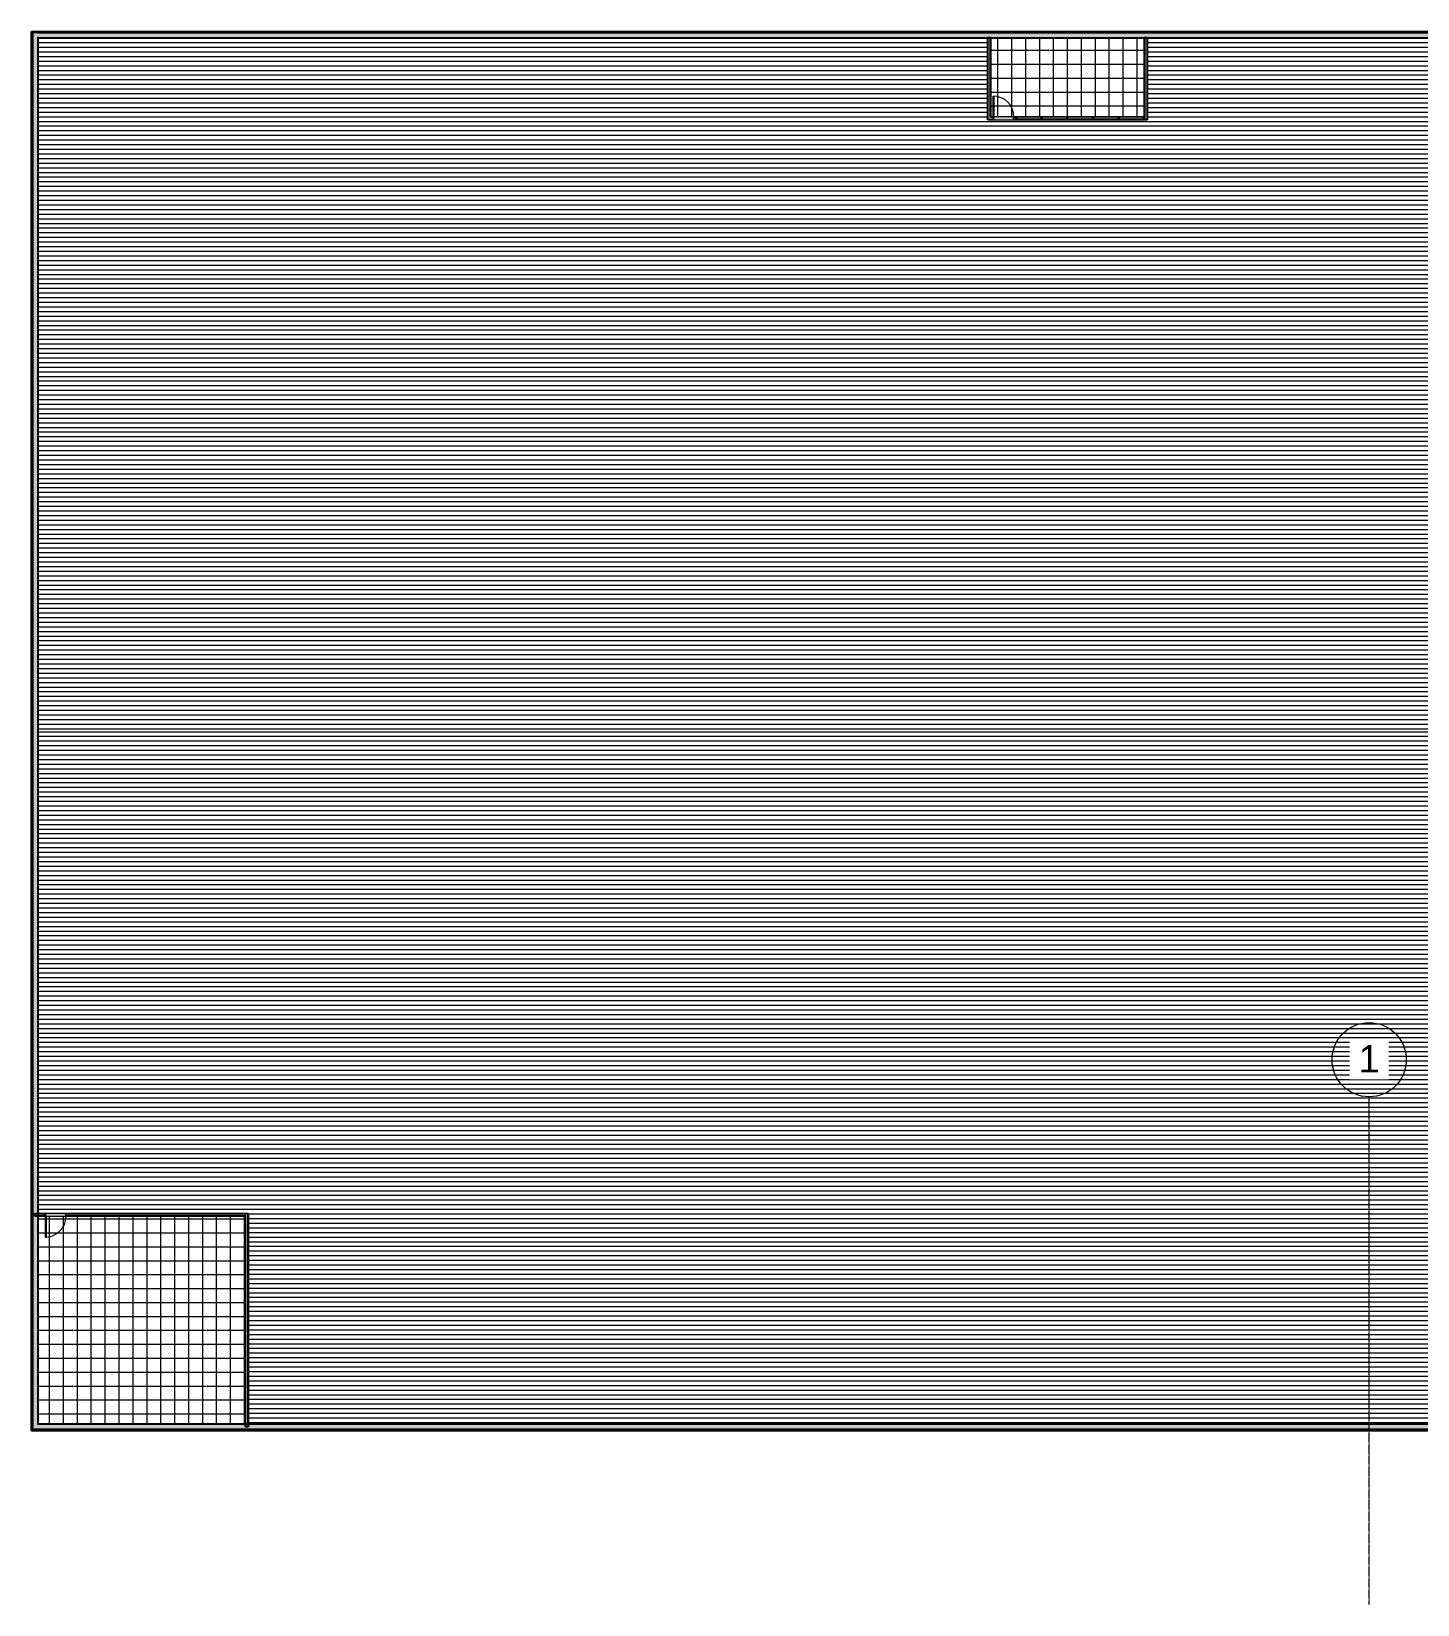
# Model space of a CAD drawing. Header units: inches. Extents: x -2114 to 4522, y -999 to 1712.
# Drawn here: x -2114 to 276, y -999 to 1712 of the extents above; entities that cross this region are included whole.
import ezdxf

# ---------------------------------------------------------------- set-up
doc = ezdxf.new("R2010")
doc.units = ezdxf.units.IN
doc.header["$MEASUREMENT"] = 0
doc.linetypes.add('Grid Line 1_2_', pattern=[0.875, 0.5, -0.125, 0.125, -0.125])
for name, color, linetype, lineweight in [('A-CLNG-PATT', 13, 'Continuous', 9), ('A-DOOR', 31, 'Continuous', 9), ('A-DOOR-GLAZ', 31, 'Continuous', 15), ('A-GLAZ-CURT', 52, 'Continuous', 9), ('A-GLAZ-CWMG', 51, 'Continuous', 9), ('A-ROOF', 132, 'Continuous', 9), ('A-ROOF-PATT', 132, 'Continuous', 9), ('A-WALL', 113, 'Continuous', 9), ('A-WALL-PATT', 111, 'Continuous', 25), ('I-WALL', 2, 'Continuous', 9), ('L-SITE-WALL', 31, 'Continuous', 9), ('S-GRID', 1, 'Continuous', 9), ('S-GRID-IDEN', 1, 'Continuous', 9)]:
    doc.layers.add(name, color=color, linetype=linetype, lineweight=lineweight)
doc.styles.add('Arial', font='arial.ttf', dxfattribs={"height": 47.209581})
pattern_1 = [(161.57, (1.28, 1.28), (-10.2404037, -0.0005683), [0, -72.858, 8.09, 0]), (18.43, (-1.28, 1.28), (-10.2404037, 0.0005683), [0, -72.858, 8.09, 0]), (108.43, (1.28, 1.28), (5.118465, -25.601926), [24.282, -56.666]), (71.57, (-1.28, 1.28), (5.118465, 25.601926), [24.282, -56.666])]
pattern_2 = [(0, (0, 0), (0, 30.216), []), (90, (0, 0), (-30.216, 2e-15), [])]
pattern_3 = [(0, (0, 0), (81.92, 20.48), [3.379, -58.061, 3.379, -58.061, -327.68]), (0, (0, 0), (81.92, 20.48), [-122.88, 3.379, -119.501, 3.379, -58.061, -143.36]), (0, (0, 0), (81.92, 20.48), [-307.2, 3.379, -37.581, 3.379, -99.021]), (120, (30.72, 10.24), (-58.6962, 60.7048), [3.379, -58.061, 3.379, -58.061, -327.68]), (120, (30.72, 10.24), (-58.6962, 60.7048), [-122.88, 3.379, -119.501, 3.379, -58.061, -143.36]), (120, (30.72, 10.24), (-58.6962, 60.7048), [-307.2, 3.379, -37.581, 3.379, -99.021]), (240, (40.96, 51.2), (-23.2238, -81.1848), [3.379, -58.061, 3.379, -58.061, -327.68]), (240, (40.96, 51.2), (-23.2238, -81.1848), [-122.88, 3.379, -119.501, 3.379, -58.061, -143.36]), (240, (40.96, 51.2), (-23.2238, -81.1848), [-307.2, 3.379, -37.581, 3.379, -99.021])]

# ---------------------------------------------------------------- blocks, each defined once
blk = doc.blocks.new('Grid - Grid Head - Circle-50561-REFLECTED CEILING PLAN - WAREHOUSE')
at = {"layer": 'S-GRID-IDEN', "color": 7}
blk.add_circle((0, 0), 0.25, dxfattribs=at)
blk = doc.blocks.new('Open Source Metal Building_Exterior_rvt-1-REFLECTED CEILING PLAN - WAREHOUSE')
at = {"layer": 'A-ROOF-PATT'}
h = blk.add_hatch(dxfattribs=at)
h.set_pattern_fill('FP_19', style=0, pattern_type=2)
h.set_pattern_definition([(0, (-24239.079, 22243.225), (0, -7.993), [])])
h.paths.add_polyline_path([(-2102.4, 505.1), (4510.7, 505.1), (4510.7, 1701), (2044.8, 1701), (2044.8, 837), (360.1, 837), (360.1, 1701), (-190.1, 1701), (-190.1, 1560.2), (-464.9, 1560.2), (-464.9, 1701), (-2102.4, 1701), (-2102.4, 803.7)], flags=0)
h.paths.add_polyline_path([(685.9, 841.8), (2040.1, 841.8), (2040.1, 1701), (364.8, 1701), (364.8, 841.8)], flags=0)
h = blk.add_hatch(dxfattribs=at)
h.set_pattern_fill('FP_18', style=0, pattern_type=2)
h.set_pattern_definition([(180, (-24239.079, 22238.23), (1e-15, 7.993), [])])
h.paths.add_polyline_path([(-2112.1, -700.6), (367.9, -700.6), (367.9, -699), (-2113.6, -699), (-2113.6, -700.6), (-2113.2, -700.6)], flags=0)
h.paths.add_polyline_path([(889, -700.6), (891.6, -700.6), (891.6, -699), (641.7, -699), (641.7, -700.6), (862.3, -700.6)], flags=0)
h.paths.add_polyline_path([(4511.4, -700.6), (4521.9, -700.6), (4521.9, -699), (2044.8, -699), (2044.8, -700.6), (2852.2, -700.6)], flags=0)
h.paths.add_polyline_path([(634.2, -700.6), (634.2, -699), (627.6, -699), (627.6, -700.6)], flags=0)
h.paths.add_polyline_path([(622.8, -700.6), (622.8, -699), (387.2, -699), (387.2, -700.6), (618.3, -700.6)], flags=0)
h.paths.add_polyline_path([(379.7, -700.6), (379.7, -699), (379.2, -699), (379.2, -700.6)], flags=0)
h.paths.add_polyline_path([(1945.2, -699.6), (1945.2, -699), (1944.6, -699), (1944.6, -699.6)], flags=0)
h.paths.add_polyline_path([(1769, -687.7), (1800.6, -687.7), (1800.8, -687.2), (1800.8, -679.7), (1800.6, -679.2), (1800.1, -679), (1795.9, -679), (1795.9, -678.5), (1805.9, -678.5), (1805.9, -679), (1801.8, -679), (1801.3, -679.2), (1801.1, -679.7), (1801.1, -687.2), (1801.3, -687.7), (2028.9, -687.7), (2029.1, -687.2), (2029.1, -679.7), (2028.9, -679.2), (2028.5, -679), (2024.3, -679), (2024.3, -678.5), (2034.3, -678.5), (2034.3, -679), (2030.2, -679), (2029.7, -679.2), (2029.5, -679.7), (2029.5, -687.2), (2029.7, -687.7), (4510.7, -687.7), (4510.7, 505.1), (-2102.4, 505.1), (-2102.4, -325.3), (-1740, -325.3), (-1740, -687.7), (383.1, -687.7), (383.3, -687.2), (383.3, -679.7), (383.1, -679.2), (382.6, -679), (378.4, -679), (378.4, -678.5), (388.4, -678.5), (388.4, -679), (384.3, -679), (383.8, -679.2), (383.6, -679.7), (383.6, -687.2), (383.8, -687.7), (637.5, -687.7), (637.7, -687.2), (637.7, -679.7), (637.5, -679.2), (637.1, -679), (632.9, -679), (632.9, -678.5), (642.9, -678.5), (642.9, -679), (638.8, -679), (638.3, -679.2), (638.1, -679.7), (638.1, -687.2), (638.3, -687.7), (760.6, -687.7), (760.6, -200.8), (1118.4, -200.8), (1118.4, -448.8), (1039.4, -448.8), (1039.4, -571.6), (1118.4, -571.6), (1118.4, -678.5), (1127.4, -678.5), (1127.4, -679), (1123.2, -679), (1122.7, -679.2), (1122.5, -679.7), (1122.5, -687.2), (1122.8, -687.7), (1349, -687.7), (1349.2, -687.2), (1349.2, -679.7), (1349, -679.2), (1348.5, -679), (1344.4, -679), (1344.4, -678.5), (1354.4, -678.5), (1354.4, -679), (1350.2, -679), (1349.7, -679.2), (1349.5, -679.7), (1349.5, -687.2), (1349.8, -687.7), (1592, -687.7), (1592.2, -687.2), (1592.2, -679.7), (1592, -679.2), (1591.5, -679), (1587.4, -679), (1587.4, -678.5), (1597.4, -678.5), (1597.4, -679), (1593.2, -679), (1592.7, -679.2), (1592.5, -679.7), (1592.5, -687.2), (1592.8, -687.7), (1644.4, -687.7)], flags=0)
h.paths.add_polyline_path([(765.4, -687.7), (895, -687.7), (895.2, -687.2), (895.2, -679.7), (895, -679.2), (894.5, -679), (890.4, -679), (890.4, -678.5), (900.4, -678.5), (900.4, -679), (896.3, -679), (895.8, -679.2), (895.6, -679.7), (895.6, -687.2), (895.8, -687.7), (1113.6, -687.7), (1113.6, -675.6), (765.4, -675.6)], flags=0)
h.paths.add_polyline_path([(1118.4, -687.7), (1122, -687.7), (1122.2, -687.2), (1122.2, -679.7), (1122, -679.2), (1121.5, -679), (1118.4, -679), (1118.4, -687.7)], flags=0)
at = {"layer": 'A-WALL-PATT', "lineweight": 9}
h = blk.add_hatch(dxfattribs=at)
h.set_pattern_fill('FP_15', style=0, pattern_type=2)
h.set_pattern_definition(pattern_2)
h.paths.add_polyline_path([(-2111.1, -697.5), (-2111.1, 1710.8), (-2112.1, 1710.8), (-2112.1, -697.5)], flags=0)
h = blk.add_hatch(dxfattribs=at)
h.set_pattern_fill('FP_15', style=0, pattern_type=2)
h.set_pattern_definition(pattern_2)
h.paths.add_polyline_path([(-2103.1, 1709.8), (4519.4, 1709.8), (4519.4, 1710.8), (-2111.1, 1710.8), (-2111.1, 1709.8)], flags=0)
h = blk.add_hatch(dxfattribs=at)
h.set_pattern_fill('FP_14', color=253, style=0, pattern_type=2)
h.set_pattern_definition(pattern_1)
h.paths.add_polyline_path([(-2103.1, -696.5), (-2103.1, 1709.8), (-2111.1, 1709.8), (-2111.1, -696.5)], flags=0)
h = blk.add_hatch(dxfattribs=at)
h.set_pattern_fill('FP_14', color=253, style=0, pattern_type=2)
h.set_pattern_definition(pattern_1)
h.paths.add_polyline_path([(-2103.1, 1701.8), (4511.4, 1701.8), (4511.4, 1709.8), (-2103.1, 1709.8)], flags=0)
h = blk.add_hatch(dxfattribs=at)
h.set_pattern_fill('FP_15', style=0, pattern_type=2)
h.set_pattern_definition(pattern_2)
h.paths.add_polyline_path([(889, -697.5), (1138.4, -697.5), (1138.4, -696.5), (421.6, -696.5), (421.6, -697.5), (821.3, -697.5)], flags=0)
h.paths.add_polyline_path([(4520.4, -697.5), (4520.4, -696.5), (2042.3, -696.5), (2042.3, -697.5), (2852.2, -697.5)], flags=0)
h.paths.add_polyline_path([(-2111.1, -697.5), (370.4, -697.5), (370.4, -696.5), (-2111.1, -696.5)], flags=0)
h.paths.add_polyline_path([(2034.3, -697.5), (2034.3, -696.5), (1644.4, -696.5), (1644.4, -697.5), (2033.6, -697.5)], flags=0)
h.paths.add_polyline_path([(1608.4, -697.5), (1608.4, -696.5), (1540.9, -696.5), (1540.9, -697.5)], flags=0)
h.paths.add_polyline_path([(1234.9, -697.5), (1234.9, -696.5), (1174.4, -696.5), (1174.4, -697.5), (1227.5, -697.5)], flags=0)
h.paths.add_polyline_path([(378.4, -697.5), (385.6, -697.5), (385.6, -696.5), (378.4, -696.5)], flags=0)
h = blk.add_hatch(dxfattribs=at)
h.set_pattern_fill('FP_14', color=253, style=0, pattern_type=2)
h.set_pattern_definition(pattern_1)
h.paths.add_polyline_path([(4519.4, -696.5), (4519.4, -688.5), (1644.4, -688.5), (1644.4, -696.5), (2852.2, -696.5)], flags=0)
h.paths.add_polyline_path([(-2103.1, -696.5), (385.6, -696.5), (385.6, -688.5), (-2103.1, -688.5)], flags=0)
h.paths.add_polyline_path([(1608.4, -696.5), (1608.4, -688.5), (1540.9, -688.5), (1540.9, -696.5)], flags=0)
h.paths.add_polyline_path([(421.6, -696.5), (1138.4, -696.5), (1138.4, -688.5), (421.6, -688.5)], flags=0)
h.paths.add_polyline_path([(1234.9, -696.5), (1234.9, -688.5), (1174.4, -688.5), (1174.4, -696.5), (1227.5, -696.5)], flags=0)
at = {"layer": 'L-SITE-WALL'}
for color, points in [(253, [(-2112.1, -699), (-2112.1, 1712.3), (-2113.6, 1712.3), (-2113.6, -699)]), (256, [(-2102.4, 1701), (4510.7, 1701), (4510.7, 1701.8), (-2102.4, 1701.8)])]:
    blk.add_hatch(color=color, dxfattribs=at).paths.add_polyline_path(points, flags=0)
at = {"layer": 'L-SITE-WALL', "lineweight": 5}
for color, points in [(9, [(-2112.1, 1710.8), (4520.4, 1710.8), (4520.4, 1712.3), (-2112.1, 1712.3)]), (21, [(-2102.4, -688.5), (-2102.4, 1701.8), (-2103.1, 1701.8), (-2103.1, -688.5)])]:
    blk.add_hatch(color=color, dxfattribs=at).paths.add_polyline_path(points, flags=0)
at = {"layer": 'L-SITE-WALL'}
h = blk.add_hatch(color=253, dxfattribs=at)
h.paths.add_polyline_path([(4521.9, -699), (4521.9, -697.5), (2043.3, -697.5), (2043.3, -699), (2852.2, -699)], flags=0)
h.paths.add_polyline_path([(889, -699), (1138.4, -699), (1138.4, -697.5), (421.6, -697.5), (421.6, -699), (821.3, -699)], flags=0)
h.paths.add_polyline_path([(-2112.1, -699), (369.4, -699), (369.4, -697.5), (-2112.1, -697.5)], flags=0)
h.paths.add_polyline_path([(2033.6, -699), (2033.6, -697.5), (1644.4, -697.5), (1644.4, -699), (1972.1, -699)], flags=0)
h.paths.add_polyline_path([(379.2, -699), (385.6, -699), (385.6, -697.5), (379.2, -697.5)], flags=0)
h.paths.add_polyline_path([(1540.9, -699), (1608.4, -699), (1608.4, -697.5), (1540.9, -697.5)], flags=0)
h.paths.add_polyline_path([(1234.9, -699), (1234.9, -697.5), (1174.4, -697.5), (1174.4, -699), (1227.5, -699)], flags=0)
at = {"layer": 'L-SITE-WALL', "lineweight": 5}
h = blk.add_hatch(color=21, dxfattribs=at)
h.paths.add_polyline_path([(922.9, -688.5), (1138.4, -688.5), (1138.4, -687.7), (421.6, -687.7), (421.6, -688.5), (889, -688.5)], flags=0)
h.paths.add_polyline_path([(4511.4, -688.5), (4511.4, -687.7), (1644.4, -687.7), (1644.4, -688.5), (2852.2, -688.5)], flags=0)
h.paths.add_polyline_path([(-2102.4, -688.5), (385.6, -688.5), (385.6, -687.7), (-2102.4, -687.7)], flags=0)
h.paths.add_polyline_path([(1608.4, -688.5), (1608.4, -687.7), (1540.9, -687.7), (1540.9, -688.5)], flags=0)
h.paths.add_polyline_path([(1234.9, -688.5), (1234.9, -687.7), (1174.4, -687.7), (1174.4, -688.5), (1227.5, -688.5)], flags=0)
at = {"layer": 'A-ROOF', "color": 7}
for p, q in [((-2102.4, 505.1), (4510.7, 505.1)), ((-2113.6, -700.6), (-2113.6, -699)), ((367.9, -700.6), (-2113.6, -700.6))]:
    blk.add_line(p, q, dxfattribs=at)
at = {"layer": 'A-WALL', "color": 7}
for p, q in [((-2112.1, 1710.8), (-2112.1, -697.5)), ((-2111.1, 1710.8), (-2112.1, 1710.8)), ((-2102.4, 1710.8), (-2111.1, 1710.8)), ((-2111.1, 1709.8), (-2111.1, -696.5)), ((-2103.1, 1709.8), (-2111.1, 1709.8)), ((-2102.4, 1709.8), (-2103.1, 1709.8)), ((-2102.4, 1710.8), (4510.7, 1710.8)), ((-2102.4, 1709.8), (4510.7, 1709.8)), ((-2103.1, 1701.8), (-2103.1, -688.5)), ((-2102.4, 1701.8), (-2103.1, 1701.8)), ((-2102.4, 1701.8), (4510.7, 1701.8)), ((-2112.1, -697.5), (-2111.1, -697.5)), ((-2111.1, -696.5), (-2103.1, -696.5)), ((-2111.1, -697.5), (-2102.4, -697.5)), ((-2103.1, -688.5), (-2102.4, -688.5)), ((-2103.1, -696.5), (-2102.4, -696.5)), ((-2102.4, -688.5), (385.6, -688.5)), ((-2102.4, -696.5), (370.4, -696.5)), ((-2102.4, -697.5), (369.4, -697.5))]:
    blk.add_line(p, q, dxfattribs=at)
at = {"layer": 'L-SITE-WALL', "color": 250, "lineweight": 25}
for p, q in [((-2113.6, -699), (-2113.6, 1712.3)), ((-2113.6, 1712.3), (-2112.1, 1712.3)), ((-2112.1, 1712.3), (-2102.4, 1712.3)), ((-2102.4, 1712.3), (4510.7, 1712.3)), ((-2102.4, 1701), (-2102.4, -687.7)), ((4510.7, 1701), (-2102.4, 1701)), ((-2112.1, -699), (-2113.6, -699)), ((-2102.4, -699), (-2112.1, -699)), ((-2102.4, -687.7), (385.6, -687.7)), ((367.9, -699), (-2102.4, -699))]:
    blk.add_line(p, q, dxfattribs=at)
at = {"layer": 'S-GRID', "linetype": 'Grid Line 1_2_'}
blk.add_line((192.4, -999.5), (192.4, -124.3), dxfattribs=at)
at = {"layer": 'S-GRID-IDEN', "insert": (192.4, -35.1), "char_height": 47.2, "width": 43.776, "attachment_point": 2, "line_spacing_factor": 0.938532, "style": 'Arial', "bg_fill": 3, "box_fill_scale": 1.25, "bg_fill_color": 0, "bg_fill_transparency": 0}
blk.add_mtext('1', dxfattribs=at)
at = {"color": 10, "lineweight": 5, "xscale": 255.9999999999999, "yscale": 255.9999999999999, "zscale": 255.9999999999999}
blk.add_blockref('Grid - Grid Head - Circle-50561-REFLECTED CEILING PLAN - WAREHOUSE', (192.4, -60.3), dxfattribs=at)
blk = doc.blocks.new('Single-Glass 1 - 36_ x 84_-564710-REFLECTED CEILING PLAN - WAREHOUSE')
at = {"layer": 'A-DOOR', "lineweight": 13}
for p, q in [((16, 34.375), (16, 38.375)), ((18, 38.375), (16, 38.375)), ((16, 34.375), (18, 34.375)), ((18, 34.375), (18, 38.375)), ((16, 6.375), (18, 6.375)), ((16, 2.375), (16, 6.375)), ((18, 2.375), (16, 2.375)), ((18, 2.375), (18, 6.375))]:
    blk.add_line(p, q, dxfattribs=at)
at = {"layer": 'A-DOOR'}
for p, q in [((16, 6.375), (16, 34.375)), ((18, 6.375), (18, 34.375))]:
    blk.add_line(p, q, dxfattribs=at)
blk.add_arc((18, 2.375), 36, 90, 180, dxfattribs=at)
at = {"layer": 'A-DOOR-GLAZ'}
blk.add_line((17, 34.375), (17, 6.375), dxfattribs=at)
blk = doc.blocks.new('System Panel - Glazed-705888-REFLECTED CEILING PLAN - WAREHOUSE')
at = {"layer": 'A-GLAZ-CURT'}
blk.add_hatch(color=256, dxfattribs=at).paths.add_polyline_path([(-21.075, 1.75), (-21.075, 0.75), (21.075, 0.75), (21.075, 1.75)], flags=0)
for p, q in [((-21.075, 0.75), (-21.075, 1.75)), ((-21.075, 1.75), (21.075, 1.75)), ((21.075, 0.75), (-21.075, 0.75)), ((21.075, 1.75), (21.075, 0.75))]:
    blk.add_line(p, q, dxfattribs=at)
blk = doc.blocks.new('Rectangular Mullion - 2_5_ x 5_ rectangular-705889-REFLECTED CEILING PLAN - WAREHOUSE')
at = {"layer": 'A-GLAZ-CWMG'}
blk.add_hatch(color=256, dxfattribs=at).paths.add_polyline_path([(-1.5, -2), (-1.5, 2), (0, 2), (0, -2)], flags=0)
at = {"layer": 'A-GLAZ-CWMG', "lineweight": 13}
for p, q in [((0, 2), (-1.5, 2)), ((-1.5, 2), (-1.5, -2)), ((0, -2), (0, 2)), ((-1.5, -2), (0, -2))]:
    blk.add_line(p, q, dxfattribs=at)
blk = doc.blocks.new('System Panel - Glazed-705890-REFLECTED CEILING PLAN - WAREHOUSE')
at = {"layer": 'A-GLAZ-CURT'}
blk.add_hatch(color=256, dxfattribs=at).paths.add_polyline_path([(-21.45, 1.75), (-21.45, 0.75), (21.45, 0.75), (21.45, 1.75)], flags=0)
for p, q in [((-21.45, 0.75), (-21.45, 1.75)), ((-21.45, 1.75), (21.45, 1.75)), ((21.45, 0.75), (-21.45, 0.75)), ((21.45, 1.75), (21.45, 0.75))]:
    blk.add_line(p, q, dxfattribs=at)
blk = doc.blocks.new('Rectangular Mullion - 2_5_ x 5_ rectangular-705885-REFLECTED CEILING PLAN - WAREHOUSE')
at = {"layer": 'A-GLAZ-CWMG'}
blk.add_hatch(color=256, dxfattribs=at).paths.add_polyline_path([(-0.7, -2), (-0.7, 2), (0.7, 2), (0.7, -2)], flags=0)
at = {"layer": 'A-GLAZ-CWMG', "lineweight": 13}
for p, q in [((0.7, 2), (-0.7, 2)), ((-0.7, 2), (-0.7, -2)), ((0.7, -2), (0.7, 2)), ((-0.7, -2), (0.7, -2))]:
    blk.add_line(p, q, dxfattribs=at)
blk = doc.blocks.new('Single-Glass 1 - 36_ x 84_-564716-REFLECTED CEILING PLAN - WAREHOUSE')
at = {"layer": 'A-DOOR', "lineweight": 13}
for p, q in [((16, -2.375), (16, -6.375)), ((18, -2.375), (16, -2.375)), ((16, -6.375), (18, -6.375)), ((18, -2.375), (18, -6.375)), ((16, -34.375), (16, -38.375)), ((16, -34.375), (18, -34.375)), ((18, -38.375), (16, -38.375)), ((18, -34.375), (18, -38.375))]:
    blk.add_line(p, q, dxfattribs=at)
at = {"layer": 'A-DOOR'}
for p, q in [((16, -6.375), (16, -34.375)), ((18, -6.375), (18, -34.375))]:
    blk.add_line(p, q, dxfattribs=at)
blk.add_arc((18, -2.375), 36, 180, 270, dxfattribs=at)
at = {"layer": 'A-DOOR-GLAZ'}
blk.add_line((17, -34.375), (17, -6.375), dxfattribs=at)
blk = doc.blocks.new('Rectangular Mullion - 2_5_ x 5_ rectangular-705891-REFLECTED CEILING PLAN - WAREHOUSE')
at = {"layer": 'A-GLAZ-CWMG'}
blk.add_hatch(color=256, dxfattribs=at).paths.add_polyline_path([(0, -2), (0, 2), (-1.5, 2), (-1.5, -2)], flags=0)
at = {"layer": 'A-GLAZ-CWMG', "lineweight": 13}
for p, q in [((-1.5, 2), (0, 2)), ((-1.5, -2), (-1.5, 2)), ((0, 2), (0, -2)), ((0, -2), (-1.5, -2))]:
    blk.add_line(p, q, dxfattribs=at)
blk = doc.blocks.new('Rectangular Mullion - 2_5_ x 5_ rectangular-705886-REFLECTED CEILING PLAN - WAREHOUSE')
at = {"layer": 'A-GLAZ-CWMG'}
h = blk.add_hatch(color=256, dxfattribs=at)
h.paths.add_polyline_path([(-371.7, 1560.5), (-328.8, 1560.5), (-328.8, 1560.8), (-371.7, 1560.8)], flags=0)
h.paths.add_polyline_path([(-328.8, 1561.8), (-328.8, 1564.5), (-371.7, 1564.5), (-371.7, 1561.8)], flags=0)
for p, q in [((-328.8, 1564.5), (-371.7, 1564.5)), ((-328.8, 1560.5), (-371.7, 1560.5))]:
    blk.add_line(p, q, dxfattribs=at)
blk = doc.blocks.new('Rectangular Mullion - 2_5_ x 5_ rectangular-705887-REFLECTED CEILING PLAN - WAREHOUSE')
at = {"layer": 'A-GLAZ-CWMG'}
h = blk.add_hatch(color=256, dxfattribs=at)
h.paths.add_polyline_path([(-238.5, 1560.5), (-196.4, 1560.5), (-196.4, 1560.8), (-238.5, 1560.8)], flags=0)
h.paths.add_polyline_path([(-196.4, 1561.8), (-196.4, 1564.5), (-238.5, 1564.5), (-238.5, 1561.8)], flags=0)
for p, q in [((-196.4, 1564.5), (-238.5, 1564.5)), ((-196.4, 1560.5), (-238.5, 1560.5))]:
    blk.add_line(p, q, dxfattribs=at)

msp = doc.modelspace()

# ---------------------------------------------------------------- hatches: boundary and pattern name
at = {"layer": 'A-CLNG-PATT'}
h = msp.add_hatch(dxfattribs=at)
h.set_pattern_fill('FP_13', color=256, style=0, pattern_type=2)
h.set_pattern_definition([(0, (-327.523, 1631.852), (0, -24), []), (270, (-327.523, 1631.852), (-24, -1e-15), [])])
h.paths.add_polyline_path([(-460.1, 1564.9), (-194.9, 1564.9), (-194.9, 1701), (-460.1, 1701)], flags=0)
h = msp.add_hatch(dxfattribs=at)
h.set_pattern_fill('FP_12', color=256, style=0, pattern_type=2)
h.set_pattern_definition([(270, (-1938.436, -502.773), (-24, -1e-15), []), (180, (-1938.436, -502.773), (3e-15, 24), [])])
h.paths.add_polyline_path([(-2102.4, -687.7), (-1744.7, -687.7), (-1744.7, -330.1), (-2102.4, -330.1)], flags=0)
at = {"layer": 'A-WALL-PATT', "lineweight": 9}
h = msp.add_hatch(dxfattribs=at)
h.set_pattern_fill('FP_1', color=256, style=0, pattern_type=2)
h.set_pattern_definition(pattern_3)
h.paths.add_polyline_path([(-1740.6, -326), (-1740.6, -325.3), (-2054, -325.3), (-2054, -326), (-1744.1, -326)], flags=0)
h.paths.add_polyline_path([(-2108, -326), (-2090, -326), (-2090, -325.3), (-2108, -325.3)], flags=0)
h = msp.add_hatch(dxfattribs=at)
h.set_pattern_fill('FP_1', color=256, style=0, pattern_type=2)
h.set_pattern_definition(pattern_3)
h.paths.add_polyline_path([(-1740.6, -693.3), (-1740, -693.3), (-1740, -325.3), (-1740.6, -325.3), (-1740.6, -326)], flags=0)
h = msp.add_hatch(dxfattribs=at)
h.set_pattern_fill('FP_1', color=256, style=0, pattern_type=2)
h.set_pattern_definition(pattern_3)
h.paths.add_polyline_path([(-1744.7, -693.3), (-1744.1, -693.3), (-1744.1, -329.5), (-1744.7, -329.5), (-1744.7, -330.1)], flags=0)
at = {"layer": 'I-WALL', "lineweight": 5}
for points in [[(-464.3, 1560.8), (-460.8, 1560.8), (-460.8, 1701.8), (-464.3, 1701.8)], [(-194.3, 1560.8), (-190.8, 1560.8), (-190.8, 1701.8), (-194.3, 1701.8), (-194.3, 1564.3)], [(-419.9, 1560.2), (-419.9, 1564.9), (-455.9, 1564.9), (-455.9, 1560.2)], [(-2090, -330.1), (-2054, -330.1), (-2054, -325.3), (-2090, -325.3), (-2090, -329.9)], [(-1744.1, -693.3), (-1740.6, -693.3), (-1740.6, -326), (-1744.1, -326), (-1744.1, -329.5)]]:
    msp.add_hatch(color=256, dxfattribs=at).paths.add_polyline_path(points, flags=0)
h = msp.add_hatch(color=256, dxfattribs=at)
h.paths.add_polyline_path([(-194.9, 1560.8), (-194.3, 1560.8), (-194.3, 1564.3), (-194.9, 1564.3)], flags=0)
h.paths.add_polyline_path([(-460.8, 1560.8), (-455.9, 1560.8), (-455.9, 1564.3), (-460.8, 1564.3)], flags=0)
h.paths.add_polyline_path([(-419.9, 1560.8), (-416.9, 1560.8), (-416.9, 1564.3), (-419.9, 1564.3)], flags=0)
h = msp.add_hatch(color=256, dxfattribs=at)
h.paths.add_polyline_path([(-196.4, 1560.2), (-194.9, 1560.2), (-194.9, 1560.5), (-416.9, 1560.5), (-416.9, 1560.2), (-238.5, 1560.2)], flags=0)
h.paths.add_polyline_path([(-196.4, 1564.5), (-194.9, 1564.5), (-194.9, 1564.9), (-416.9, 1564.9), (-416.9, 1564.5), (-238.5, 1564.5)], flags=0)
h = msp.add_hatch(color=256, dxfattribs=at)
h.paths.add_polyline_path([(-1744.1, -329.5), (-1744.1, -326), (-2054, -326), (-2054, -329.5), (-1744.7, -329.5)], flags=0)
h.paths.add_polyline_path([(-2108, -329.5), (-2090, -329.5), (-2090, -326), (-2108, -326)], flags=0)

# ---------------------------------------------------------------- linework, layer by layer
at = {"layer": 'A-WALL'}
for p, q in [((-464.3, 1560.8), (-464.3, 1701.8)), ((-460.8, 1564.3), (-460.8, 1701.8)), ((-194.3, 1701.8), (-194.3, 1564.3)), ((-190.8, 1701.8), (-190.8, 1560.8)), ((-455.9, 1560.8), (-464.3, 1560.8)), ((-455.9, 1564.3), (-460.8, 1564.3)), ((-416.9, 1564.3), (-419.9, 1564.3)), ((-416.9, 1560.8), (-419.9, 1560.8)), ((-194.9, 1564.3), (-194.3, 1564.3)), ((-194.9, 1560.8), (-190.8, 1560.8)), ((-2090, -326), (-2108, -326)), ((-2090, -329.5), (-2108, -329.5)), ((-1740.6, -326), (-2054, -326)), ((-1744.1, -329.5), (-2054, -329.5)), ((-1744.1, -693.3), (-1744.1, -329.5)), ((-1740.6, -693.3), (-1740.6, -326))]:
    msp.add_line(p, q, dxfattribs=at)
at = {"layer": 'I-WALL', "lineweight": 25}
for p, q in [((-464.9, 1560.2), (-464.9, 1701.8)), ((-464.9, 1701.8), (-460.1, 1701.8)), ((-460.1, 1701.8), (-460.1, 1564.9)), ((-194.9, 1560.2), (-194.9, 1701.8)), ((-194.9, 1701.8), (-190.1, 1701.8)), ((-190.1, 1701.8), (-190.1, 1560.2)), ((-455.9, 1560.2), (-464.9, 1560.2)), ((-460.1, 1564.9), (-455.9, 1564.9)), ((-455.9, 1564.9), (-455.9, 1560.2)), ((-419.9, 1564.9), (-416.9, 1564.9)), ((-419.9, 1560.2), (-419.9, 1564.9)), ((-416.9, 1560.2), (-419.9, 1560.2)), ((-416.9, 1564.9), (-416.9, 1560.2)), ((-190.1, 1560.2), (-194.9, 1560.2)), ((-2108, -325.3), (-2090, -325.3)), ((-2108, -330.1), (-2108, -325.3)), ((-2090, -325.3), (-2090, -330.1)), ((-2054, -325.3), (-1740, -325.3)), ((-2054, -330.1), (-2054, -325.3)), ((-1740, -325.3), (-1740, -693.3)), ((-2090, -330.1), (-2108, -330.1)), ((-1744.7, -330.1), (-2054, -330.1)), ((-1744.7, -693.3), (-1744.7, -330.1)), ((-1740, -693.3), (-1744.7, -693.3))]:
    msp.add_line(p, q, dxfattribs=at)
at = {"layer": 'I-WALL'}
for p, q in [((-419.9, 1564.9), (-455.9, 1564.9)), ((-455.9, 1560.2), (-419.9, 1560.2)), ((-194.9, 1564.9), (-416.9, 1564.9)), ((-416.9, 1560.2), (-194.9, 1560.2)), ((-2054, -325.3), (-2090, -325.3)), ((-2090, -330.1), (-2054, -330.1))]:
    msp.add_line(p, q, dxfattribs=at)

# ---------------------------------------------------------------- block references
at = {"layer": 'A-DOOR', "rotation": 180}
for name, p in [('Single-Glass 1 - 36_ x 84_-564716-REFLECTED CEILING PLAN - WAREHOUSE', (-437.9, 1562.5)), ('Single-Glass 1 - 36_ x 84_-564710-REFLECTED CEILING PLAN - WAREHOUSE', (-2072, -327.7))]:
    msp.add_blockref(name, p, dxfattribs=at)
at = {"layer": 'A-GLAZ-CURT', "rotation": 180}
for name, p in [('System Panel - Glazed-705888-REFLECTED CEILING PLAN - WAREHOUSE', (-394.3, 1562.5)), ('System Panel - Glazed-705890-REFLECTED CEILING PLAN - WAREHOUSE', (-350.3, 1562.5)), ('System Panel - Glazed-705890-REFLECTED CEILING PLAN - WAREHOUSE', (-305.9, 1562.5)), ('System Panel - Glazed-705890-REFLECTED CEILING PLAN - WAREHOUSE', (-261.5, 1562.5)), ('System Panel - Glazed-705888-REFLECTED CEILING PLAN - WAREHOUSE', (-217.5, 1562.5))]:
    msp.add_blockref(name, p, dxfattribs=at)
at = {"layer": 'A-GLAZ-CWMG', "extrusion": (0, 0, -1)}
for name, p in [('Rectangular Mullion - 2_5_ x 5_ rectangular-705889-REFLECTED CEILING PLAN - WAREHOUSE', (416.9, 1562.5)), ('Rectangular Mullion - 2_5_ x 5_ rectangular-705885-REFLECTED CEILING PLAN - WAREHOUSE', (372.5, 1562.5)), ('Rectangular Mullion - 2_5_ x 5_ rectangular-705885-REFLECTED CEILING PLAN - WAREHOUSE', (328.1, 1562.5)), ('Rectangular Mullion - 2_5_ x 5_ rectangular-705885-REFLECTED CEILING PLAN - WAREHOUSE', (283.7, 1562.5)), ('Rectangular Mullion - 2_5_ x 5_ rectangular-705885-REFLECTED CEILING PLAN - WAREHOUSE', (239.3, 1562.5))]:
    msp.add_blockref(name, p, dxfattribs=at)
at = {"layer": 'A-GLAZ-CWMG'}
for name, p in [('Rectangular Mullion - 2_5_ x 5_ rectangular-705887-REFLECTED CEILING PLAN - WAREHOUSE', (-176.8, 0)), ('Rectangular Mullion - 2_5_ x 5_ rectangular-705886-REFLECTED CEILING PLAN - WAREHOUSE', (0, 0)), ('Rectangular Mullion - 2_5_ x 5_ rectangular-705886-REFLECTED CEILING PLAN - WAREHOUSE', (44.4, 0)), ('Rectangular Mullion - 2_5_ x 5_ rectangular-705886-REFLECTED CEILING PLAN - WAREHOUSE', (88.8, 0)), ('Rectangular Mullion - 2_5_ x 5_ rectangular-705887-REFLECTED CEILING PLAN - WAREHOUSE', (0, 0)), ('Rectangular Mullion - 2_5_ x 5_ rectangular-705891-REFLECTED CEILING PLAN - WAREHOUSE', (-194.9, 1562.5))]:
    msp.add_blockref(name, p, dxfattribs=at)

# ---------------------------------------------------------------- next in the draw order: block references
at = {"lineweight": 5}
msp.add_blockref('Open Source Metal Building_Exterior_rvt-1-REFLECTED CEILING PLAN - WAREHOUSE', (0, 0), dxfattribs=at)

doc.saveas('drawing.dxf')
